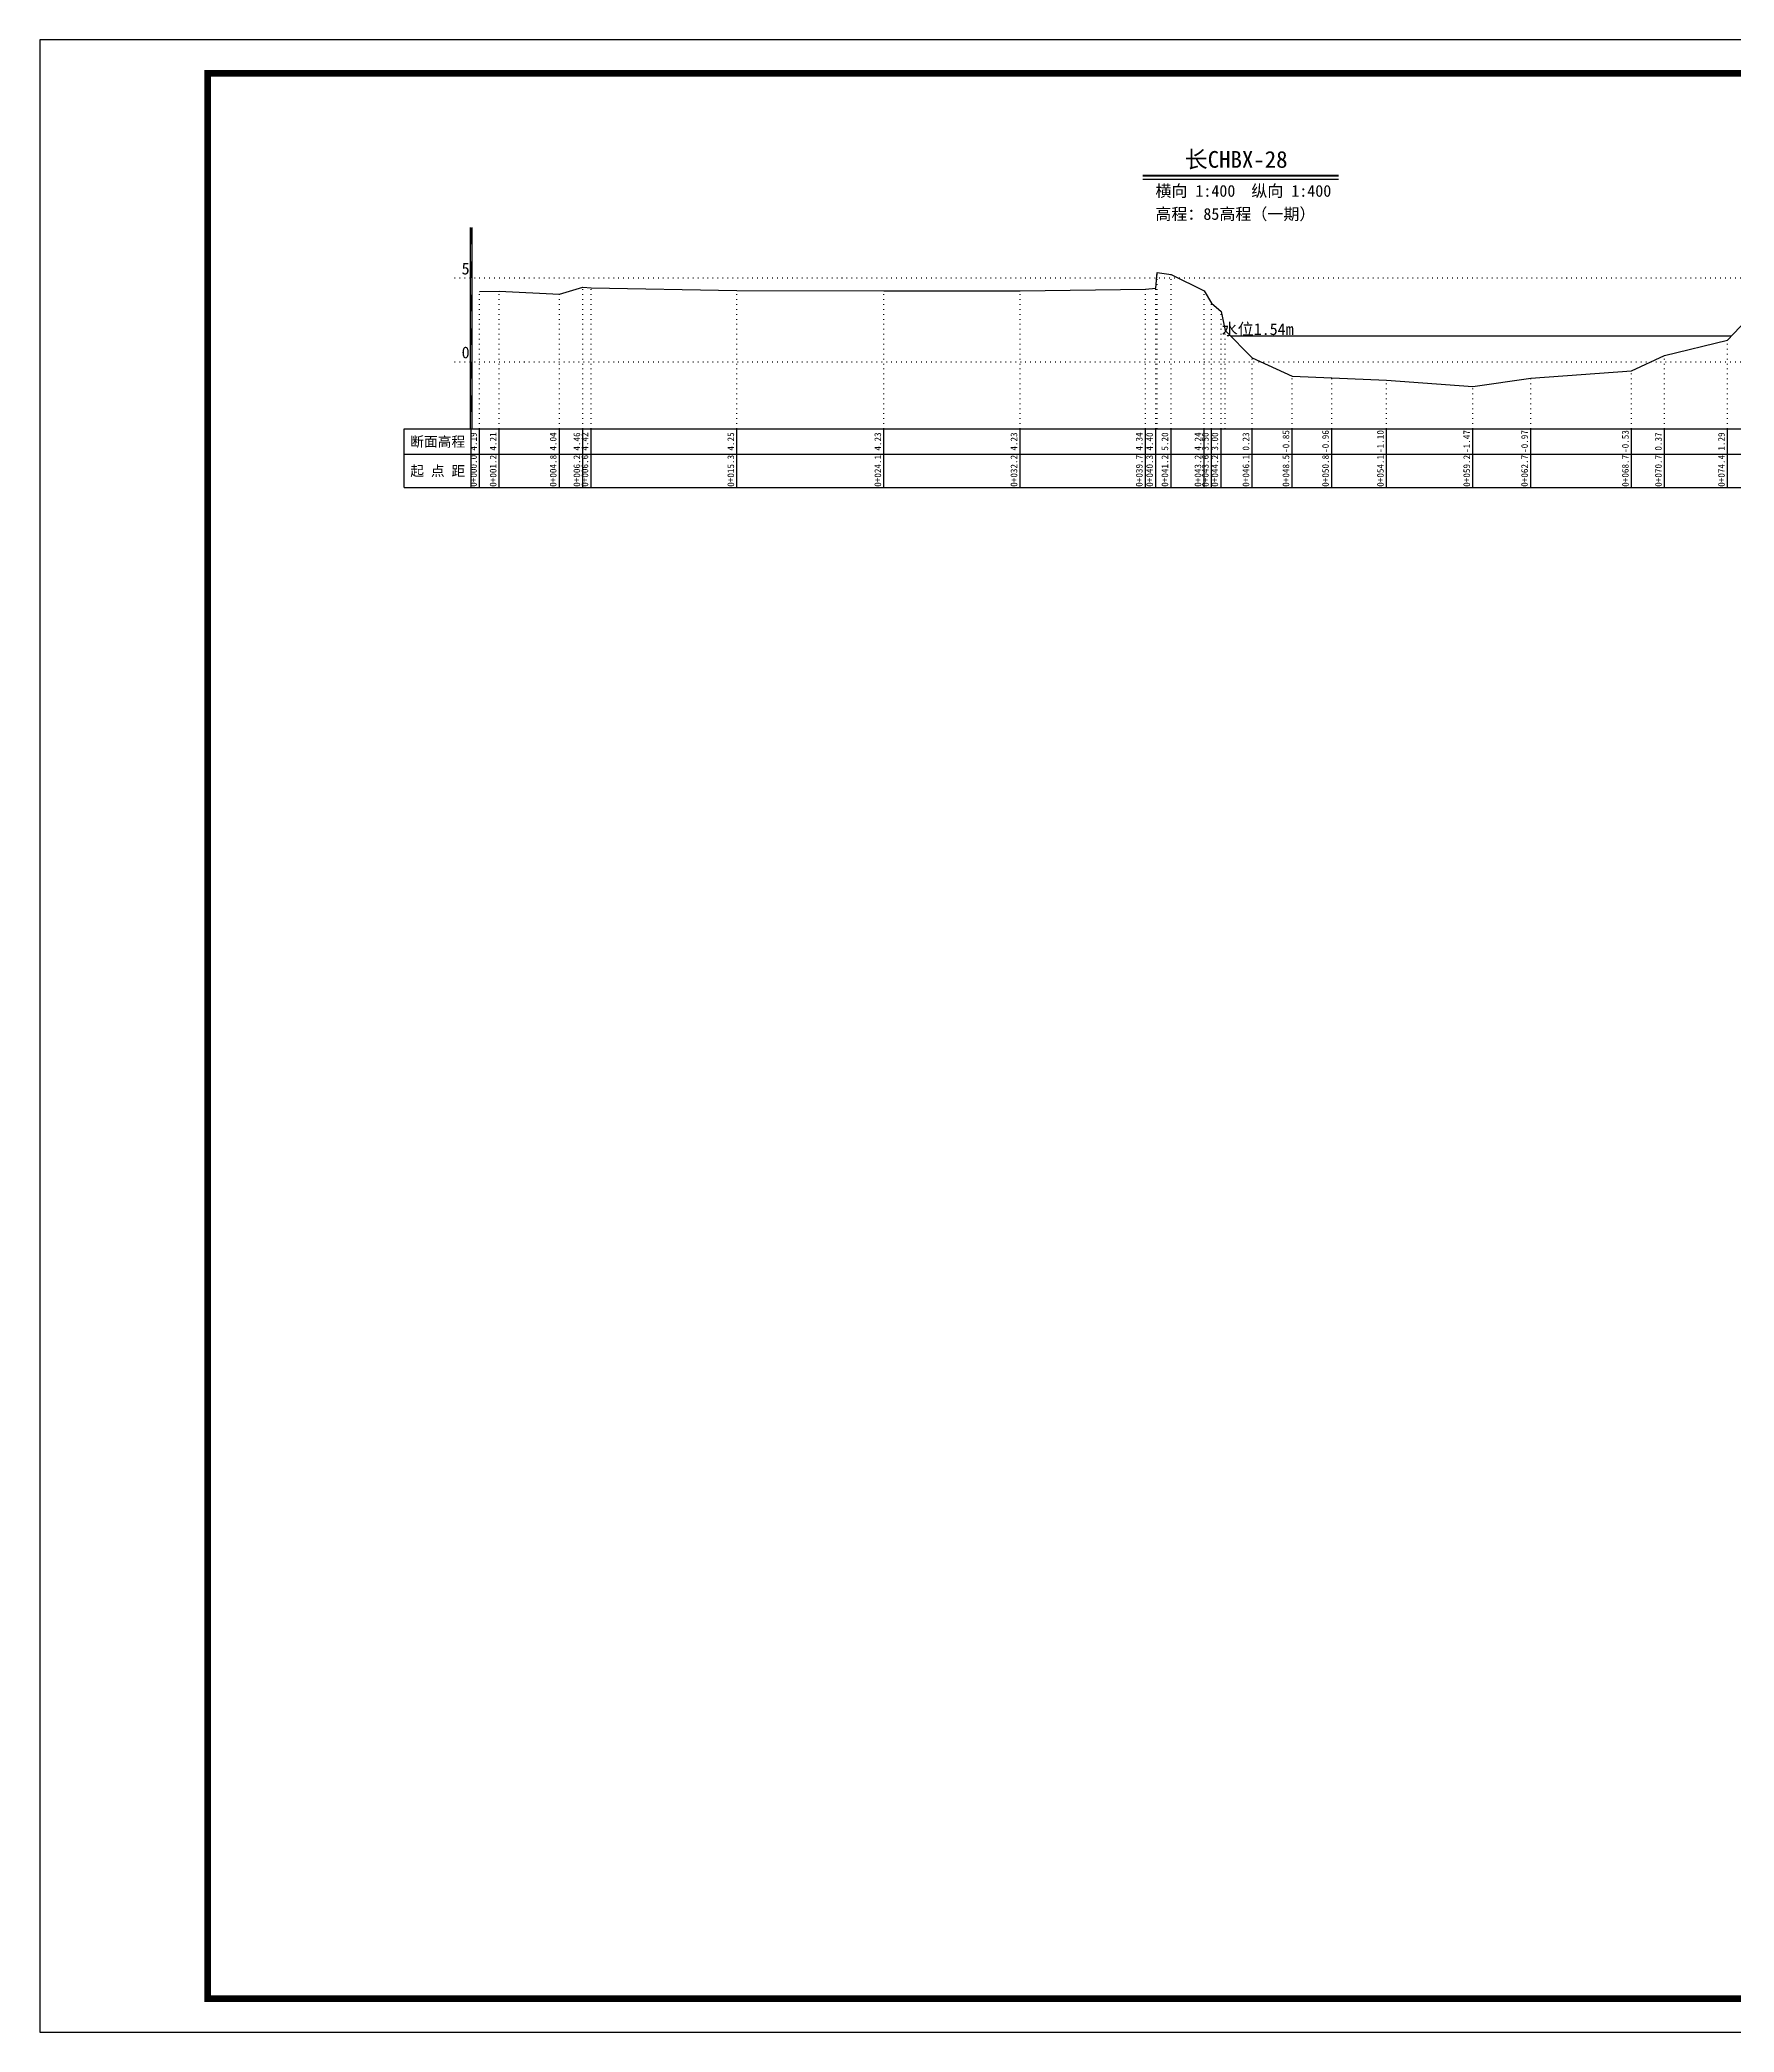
# Model space of a CAD drawing. Header units: millimetres. Extents: x 519117 to 522689, y 3371934 to 3372232.
# Drawn here: x 522269 to 522521.6, y 3371934.8 to 3372231.8 of the extents above; entities that cross this region are included whole.
import ezdxf
from ezdxf.enums import TextEntityAlignment as Align

# ---------------------------------------------------------------- set-up
doc = ezdxf.new("R2010")
doc.units = ezdxf.units.MM
doc.header["$LTSCALE"] = 0.4
doc.header["$MEASUREMENT"] = 0
doc.linetypes.add('X4', pattern=[1.6, 0, -1.6])
for name, color, linetype in [('DMX', 1, 'Continuous'), ('zdm1', 5, 'Continuous'), ('ZDMT5', 3, 'Continuous'), ('图框', 7, 'Continuous'), ('断面名称', 5, 'Continuous'), ('比例尺', 3, 'Continuous'), ('水位', 7, 'Continuous')]:
    doc.layers.add(name, color=color, linetype=linetype)
doc.styles.add('HDM', font='仿宋_GB2312.ttf')

msp = doc.modelspace()

# ---------------------------------------------------------------- linework, layer by layer
at = {"layer": 'DMX', "linetype": 'Continuous', "flags": 128}
msp.add_lwpolyline([(522334.53, 3372194.29), (522337.46, 3372194.34), (522346.41, 3372193.92), (522349.93, 3372194.97), (522351.13, 3372194.87), (522372.88, 3372194.44), (522394.81, 3372194.39), (522415.11, 3372194.39), (522433.78, 3372194.67), (522435.33, 3372194.82), (522435.56, 3372197.12), (522437.61, 3372196.82), (522442.53, 3372194.42), (522443.63, 3372192.57), (522445.06, 3372191.32), (522445.66, 3372188.47), (522449.68, 3372184.39), (522455.66, 3372181.69), (522461.56, 3372181.42), (522469.73, 3372181.07), (522482.61, 3372180.14), (522491.23, 3372181.39), (522506.26, 3372182.49), (522511.18, 3372184.74), (522520.58, 3372187.04), (522523.36, 3372189.97)], dxfattribs=at)
at = {"layer": 'zdm1', "linetype": 'Continuous'}
for p, q in [((522333.16, 3372173.82), (522333.16, 3372203.82)), ((522333.41, 3372173.82), (522333.41, 3372203.82)), ((522323.28, 3372165.07), (522323.28, 3372173.82)), ((522323.28, 3372173.82), (522334.53, 3372173.82)), ((522333.28, 3372165.07), (522333.28, 3372173.82)), ((522334.53, 3372173.82), (522562.68, 3372173.82)), ((522323.28, 3372170.07), (522562.68, 3372170.07)), ((522323.28, 3372165.07), (522562.68, 3372165.07))]:
    msp.add_line(p, q, dxfattribs=at)
at = {"layer": 'zdm1', "linetype": 'X4'}
for p, q in [((522330.78, 3372196.32), (522565.18, 3372196.32)), ((522330.78, 3372183.82), (522565.18, 3372183.82))]:
    msp.add_line(p, q, dxfattribs=at)
at = {"layer": 'zdm1', "linetype": 'Continuous', "flags": 128}
for points in [[(522333.28, 3372201.32, 0.25, 0.25, 0), (522333.28, 3372203.82, 0.25, 0.25, 0)], [(522333.28, 3372196.32, 0.25, 0.25, 0), (522333.28, 3372198.82, 0.25, 0.25, 0)], [(522333.28, 3372191.32, 0.25, 0.25, 0), (522333.28, 3372193.82, 0.25, 0.25, 0)], [(522333.28, 3372186.32, 0.25, 0.25, 0), (522333.28, 3372188.82, 0.25, 0.25, 0)], [(522333.28, 3372181.32, 0.25, 0.25, 0), (522333.28, 3372183.82, 0.25, 0.25, 0)], [(522333.28, 3372176.32, 0.25, 0.25, 0), (522333.28, 3372178.82, 0.25, 0.25, 0)]]:
    msp.add_lwpolyline(points, format="xyseb", dxfattribs=at)
at = {"layer": 'ZDMT5', "linetype": 'X4'}
for p, q in [((522349.93, 3372173.82), (522349.93, 3372194.97)), ((522351.13, 3372173.82), (522351.13, 3372194.87)), ((522372.88, 3372173.82), (522372.88, 3372194.44)), ((522433.78, 3372173.82), (522433.78, 3372194.67)), ((522435.33, 3372173.82), (522435.33, 3372194.82)), ((522435.56, 3372173.82), (522435.56, 3372197.12)), ((522437.61, 3372173.82), (522437.61, 3372196.82)), ((522334.53, 3372173.82), (522334.53, 3372194.29)), ((522337.46, 3372173.82), (522337.46, 3372194.34)), ((522346.41, 3372173.82), (522346.41, 3372193.92)), ((522394.81, 3372173.82), (522394.81, 3372194.39)), ((522415.11, 3372173.82), (522415.11, 3372194.39)), ((522442.53, 3372173.82), (522442.53, 3372194.42)), ((522443.63, 3372173.82), (522443.63, 3372192.57)), ((522445.06, 3372173.82), (522445.06, 3372191.32)), ((522445.66, 3372173.82), (522445.66, 3372188.47)), ((522520.58, 3372173.82), (522520.58, 3372187.04)), ((522449.68, 3372173.82), (522449.68, 3372184.39)), ((522511.18, 3372173.82), (522511.18, 3372184.74)), ((522455.66, 3372173.82), (522455.66, 3372181.69)), ((522461.56, 3372173.82), (522461.56, 3372181.42)), ((522469.73, 3372173.82), (522469.73, 3372181.07)), ((522482.61, 3372173.82), (522482.61, 3372180.14)), ((522491.23, 3372173.82), (522491.23, 3372181.39)), ((522506.26, 3372173.82), (522506.26, 3372182.49))]:
    msp.add_line(p, q, dxfattribs=at)
at = {"layer": 'ZDMT5', "linetype": 'Continuous'}
for p, q in [((522334.53, 3372165.07), (522334.53, 3372173.82)), ((522337.46, 3372165.07), (522337.46, 3372173.82)), ((522346.41, 3372165.07), (522346.41, 3372173.82)), ((522349.93, 3372165.07), (522349.93, 3372173.82)), ((522351.13, 3372165.07), (522351.13, 3372173.82)), ((522372.88, 3372165.07), (522372.88, 3372173.82)), ((522394.81, 3372165.07), (522394.81, 3372173.82)), ((522415.11, 3372165.07), (522415.11, 3372173.82)), ((522433.78, 3372165.07), (522433.78, 3372173.82)), ((522435.33, 3372165.07), (522435.33, 3372173.82)), ((522437.61, 3372165.07), (522437.61, 3372173.82)), ((522442.53, 3372165.07), (522442.53, 3372173.82)), ((522443.63, 3372165.07), (522443.63, 3372173.82)), ((522445.06, 3372165.07), (522445.06, 3372173.82)), ((522449.68, 3372165.07), (522449.68, 3372173.82)), ((522455.66, 3372165.07), (522455.66, 3372173.82)), ((522461.56, 3372165.07), (522461.56, 3372173.82)), ((522469.73, 3372165.07), (522469.73, 3372173.82)), ((522482.61, 3372165.07), (522482.61, 3372173.82)), ((522491.23, 3372165.07), (522491.23, 3372173.82)), ((522506.26, 3372165.07), (522506.26, 3372173.82)), ((522511.18, 3372165.07), (522511.18, 3372173.82)), ((522520.58, 3372165.07), (522520.58, 3372173.82))]:
    msp.add_line(p, q, dxfattribs=at)
at = {"layer": '图框', "flags": 128}
msp.add_lwpolyline([(522268.96, 3371934.82), (522688.96, 3371934.82), (522688.96, 3372231.82), (522268.96, 3372231.82)], close=True, dxfattribs=at)
at = {"layer": '图框', "const_width": 1, "flags": 128}
msp.add_lwpolyline([(522293.96, 3371939.82), (522683.96, 3371939.82), (522683.96, 3372226.82), (522293.96, 3372226.82)], close=True, dxfattribs=at)
at = {"layer": '比例尺', "color": 3, "linetype": 'Continuous', "lineweight": 40}
msp.add_line((522433.42, 3372211.57), (522462.55, 3372211.57), dxfattribs=at)
at = {"layer": '比例尺', "color": 3, "linetype": 'Continuous'}
msp.add_line((522433.42, 3372211.07), (522462.55, 3372211.07), dxfattribs=at)
at = {"layer": '水位', "color": 6, "linetype": 'Continuous'}
msp.add_line((522446.45, 3372187.67), (522521.18, 3372187.67), dxfattribs=at)

# ---------------------------------------------------------------- texts
at = {"layer": 'zdm1', "linetype": 'Continuous', "style": 'HDM'}
for s, p in [('5', (522333.03, 3372196.32)), ('0', (522333.03, 3372183.82))]:
    msp.add_text(s, height=1.75, dxfattribs=at).set_placement(p, align=Align.BOTTOM_RIGHT)
for s, p in [('断面高程', (522328.28, 3372171.94)), ('起 点 距', (522328.28, 3372167.57))]:
    msp.add_text(s, height=1.5, dxfattribs=at).set_placement(p, align=Align.MIDDLE)
at = {"layer": 'ZDMT5', "linetype": 'Continuous', "style": 'HDM'}
for s, p in [('4.19', (522334.41, 3372171.94)), ('4.21', (522337.33, 3372171.94)), ('4.04', (522346.28, 3372171.94)), ('4.46', (522349.81, 3372171.94)), ('4.42', (522351.01, 3372171.94)), ('4.25', (522372.76, 3372171.94)), ('4.23', (522394.68, 3372171.94)), ('4.23', (522414.98, 3372171.94)), ('4.34', (522433.66, 3372171.94)), ('4.40', (522435.21, 3372171.94)), ('5.20', (522437.48, 3372171.94)), ('4.24', (522442.41, 3372171.94)), ('3.50', (522443.51, 3372171.94)), ('3.00', (522444.93, 3372171.94)), ('0.23', (522449.56, 3372171.94)), ('-0.85', (522455.53, 3372171.94)), ('-0.96', (522461.43, 3372171.94)), ('-1.10', (522469.61, 3372171.94)), ('-1.47', (522482.48, 3372171.94)), ('-0.97', (522491.11, 3372171.94)), ('-0.53', (522506.13, 3372171.94)), ('0.37', (522511.06, 3372171.94)), ('1.29', (522520.46, 3372171.94)), ('0+000.0', (522334.41, 3372167.57)), ('0+001.2', (522337.33, 3372167.57)), ('0+004.8', (522346.28, 3372167.57)), ('0+006.2', (522349.81, 3372167.57)), ('0+006.6', (522351.01, 3372167.57)), ('0+015.3', (522372.76, 3372167.57)), ('0+024.1', (522394.68, 3372167.57)), ('0+032.2', (522414.98, 3372167.57)), ('0+039.7', (522433.66, 3372167.57)), ('0+040.3', (522435.21, 3372167.57)), ('0+041.2', (522437.48, 3372167.57)), ('0+043.2', (522442.41, 3372167.57)), ('0+043.6', (522443.51, 3372167.57)), ('0+044.2', (522444.93, 3372167.57)), ('0+046.1', (522449.56, 3372167.57)), ('0+048.5', (522455.53, 3372167.57)), ('0+050.8', (522461.43, 3372167.57)), ('0+054.1', (522469.61, 3372167.57)), ('0+059.2', (522482.48, 3372167.57)), ('0+062.7', (522491.11, 3372167.57)), ('0+068.7', (522506.13, 3372167.57)), ('0+070.7', (522511.06, 3372167.57)), ('0+074.4', (522520.46, 3372167.57))]:
    msp.add_text(s, height=1, rotation=90, dxfattribs=at).set_placement(p, align=Align.BOTTOM_CENTER)
at = {"layer": '断面名称', "color": 5, "linetype": 'Continuous', "style": 'HDM'}
msp.add_text('长CHBX-28', height=2.5, dxfattribs=at).set_placement((522447.32, 3372214.04), align=Align.MIDDLE)
at = {"layer": '比例尺', "color": 3, "linetype": 'Continuous', "style": 'HDM'}
for s, p in [('横向 1:400  纵向 1:400', (522461.49, 3372207.9)), ('高程：85高程（一期）', (522459.13, 3372204.46))]:
    msp.add_text(s, height=1.75, dxfattribs=at).set_placement(p, align=Align.BOTTOM_RIGHT)
at = {"layer": '水位', "color": 6, "linetype": 'Continuous', "style": 'HDM'}
msp.add_text('水位1.54m', height=1.75, dxfattribs=at).set_placement((522450.52, 3372188.73), align=Align.MIDDLE)

doc.saveas('drawing.dxf')
